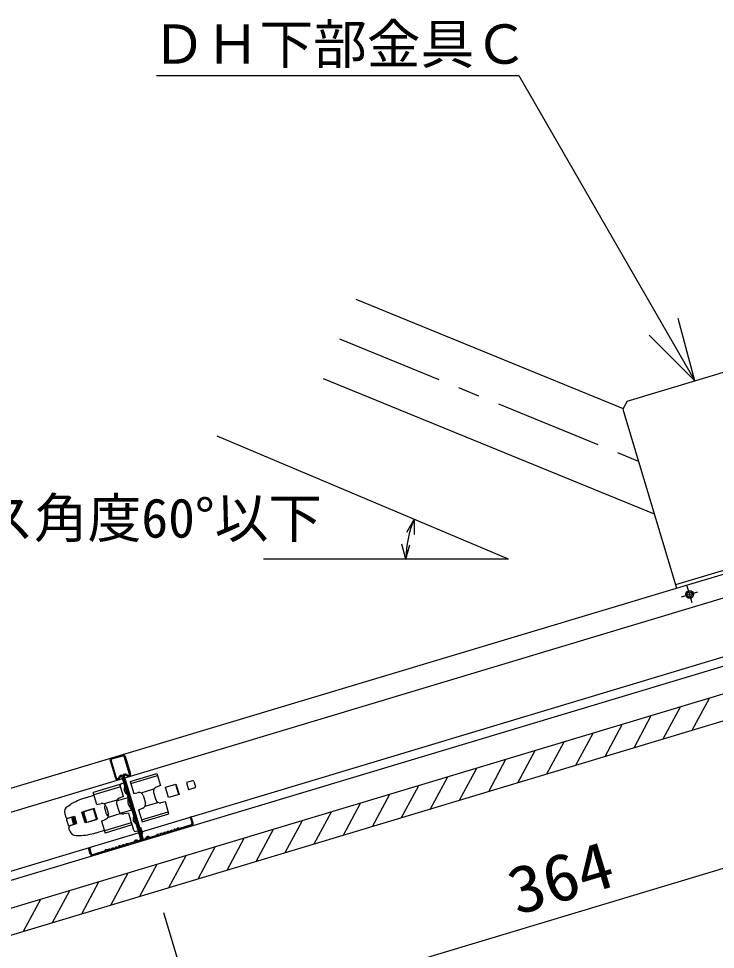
# Model space of a CAD drawing. Units: millimetres on the paper. Extents: x -204 to 206, y -141 to 144.
# Drawn here: x 38.04 to 70.51, y 17.71 to 61.05 of the extents above; entities that cross this region are included whole.
import ezdxf
from ezdxf.enums import TextEntityAlignment as Align

# ---------------------------------------------------------------- set-up
doc = ezdxf.new("R2010")
doc.units = ezdxf.units.MM
doc.linetypes.add('CHAIN1', pattern=[8, 5, -1, 1, -1])
for name, color, linetype in [('1-0_断面', 134, 'Continuous'), ('1-1_寸法', 134, 'Continuous'), ('1-2_文字', 134, 'Continuous'), ('1-3_ＤＨクロス', 134, 'Continuous')]:
    doc.layers.add(name, color=color, linetype=linetype)
doc.styles.add('ＭＳ ゴシック', font='')
doc.styles.get('ＭＳ ゴシック').set_extended_font_data('MS Gothic')

msp = doc.modelspace()

# ---------------------------------------------------------------- linework, layer by layer
at = {"layer": '1-0_断面'}
for p, q in [((-23.269, 1.305), (171.162, 59.739)), ((-23.269, 0.052), (171.508, 58.59)), ((66.39, 43.235), (83.398, 48.347)), ((53.748, 47.986), (66.206, 42.894)), ((52.235, 44.283), (67.656, 37.98)), ((66.39, 43.235), (66.189, 42.861)), ((66.189, 42.861), (68.693, 34.529)), ((75.351, 36.697), (68.647, 34.683)), ((68.693, 34.529), (75.856, 36.682)), ((-10.714, 9.558), (76.316, 35.714)), ((-23.269, 3.028), (80.944, 34.348)), ((-11.02, 10.573), (68.693, 34.529)), ((68.921, 34.118), (69.687, 34.348)), ((69.419, 33.85), (69.189, 34.616)), ((69.426, 27.91), (70.23, 29.405)), ((68.072, 27.503), (68.876, 28.998)), ((65.363, 26.689), (66.167, 28.184)), ((66.717, 27.096), (67.521, 28.591)), ((64.009, 26.282), (64.812, 27.777)), ((62.654, 25.875), (63.458, 27.37)), ((61.3, 25.468), (62.104, 26.963)), ((59.946, 25.061), (60.749, 26.556)), ((58.591, 24.654), (59.395, 26.149)), ((43.237, 25.525), (44.482, 25.899)), ((43.267, 25.426), (44.512, 25.8)), ((57.237, 24.247), (58.041, 25.742)), ((42.759, 25.381), (41.514, 25.007)), ((42.788, 25.282), (41.543, 24.908)), ((42.926, 24.823), (42.759, 25.381)), ((42.849, 25.426), (42.945, 25.455)), ((43.237, 25.525), (43.405, 24.966)), ((43.749, 24.994), (44.348, 25.174)), ((44.885, 25.255), (45.374, 25.401)), ((45.029, 24.776), (44.885, 25.255)), ((45.352, 25.395), (45.496, 24.916)), ((45.364, 25.398), (45.508, 24.92)), ((45.374, 25.401), (45.517, 24.923)), ((46.152, 25.557), (45.864, 25.471)), ((45.864, 25.471), (45.965, 25.135)), ((46.252, 25.222), (45.965, 25.135)), ((46.214, 25.523), (46.286, 25.284)), ((55.882, 23.84), (56.686, 25.335)), ((41.161, 24.762), (41.552, 24.879)), ((41.681, 24.448), (41.514, 25.007)), ((42.609, 24.623), (43.147, 24.784)), ((42.926, 24.823), (42.724, 24.742)), ((43.405, 24.966), (43.619, 25.011)), ((43.851, 24.873), (43.956, 24.524)), ((44.33, 25.016), (44.435, 24.668)), ((45.517, 24.923), (45.029, 24.776)), ((54.528, 23.433), (55.332, 24.928)), ((40.321, 24.363), (40.446, 24.44)), ((41.681, 24.448), (41.895, 24.493)), ((42.625, 24.656), (42.025, 24.476)), ((42.127, 24.354), (42.232, 24.006)), ((42.606, 24.498), (42.711, 24.15)), ((43.636, 24.2), (43.838, 24.281)), ((43.937, 24.367), (44.537, 24.547)), ((53.174, 23.026), (53.978, 24.521)), ((40.191, 24.021), (40.237, 23.868)), ((40.31, 23.801), (40.597, 23.888)), ((40.337, 23.815), (40.643, 23.907)), ((40.501, 23.859), (40.602, 23.524)), ((40.549, 23.873), (40.65, 23.538)), ((40.597, 23.888), (40.698, 23.552)), ((40.643, 23.907), (40.747, 23.562)), ((40.995, 24.091), (41.043, 24.105)), ((41.142, 23.602), (40.995, 24.091)), ((41.57, 24.263), (41.043, 24.105)), ((41.043, 24.105), (41.19, 23.617)), ((41.533, 24.247), (41.044, 24.1)), ((41.044, 24.1), (41.188, 23.621)), ((41.066, 24.107), (41.21, 23.628)), ((41.677, 23.768), (41.533, 24.247)), ((41.717, 23.775), (41.57, 24.263)), ((42.055, 24.247), (42.113, 24.056)), ((42.813, 24.029), (42.214, 23.849)), ((42.782, 24.048), (43.319, 24.21)), ((43.157, 24.056), (42.943, 24.012)), ((43.157, 24.056), (43.324, 23.498)), ((43.636, 24.2), (43.803, 23.642)), ((43.774, 23.741), (45.019, 24.115)), ((43.803, 23.642), (45.048, 24.016)), ((51.819, 22.619), (52.623, 24.113)), ((40.276, 23.739), (40.348, 23.499)), ((40.41, 23.466), (40.698, 23.552)), ((40.441, 23.47), (40.747, 23.562)), ((41.19, 23.617), (41.142, 23.602)), ((41.188, 23.621), (41.677, 23.768)), ((41.19, 23.617), (41.717, 23.775)), ((41.912, 23.682), (42.114, 23.763)), ((41.912, 23.682), (42.079, 23.124)), ((43.295, 23.597), (42.05, 23.223)), ((43.324, 23.498), (42.079, 23.124)), ((43.286, 23.625), (43.393, 23.271)), ((50.465, 22.212), (51.269, 23.706)), ((40.433, 23.217), (40.387, 23.37)), ((40.729, 23.004), (40.877, 23.008)), ((41.65, 23.134), (42.041, 23.251)), ((43.517, 23.204), (43.613, 23.233)), ((43.581, 23.338), (43.744, 23.387)), ((49.111, 21.805), (49.914, 23.299)), ((47.756, 21.398), (48.56, 22.892)), ((46.402, 20.991), (47.206, 22.485)), ((45.047, 20.584), (45.851, 22.078)), ((42.339, 19.77), (43.143, 21.264)), ((43.693, 20.177), (44.497, 21.671)), ((40.984, 19.363), (41.788, 20.857)), ((39.63, 18.956), (40.434, 20.45)), ((38.276, 18.548), (39.079, 20.043))]:
    msp.add_line(p, q, dxfattribs=at)
at = {"layer": '1-0_断面', "color": 2, "linetype": 'CHAIN1'}
msp.add_line((52.991, 46.134), (66.916, 40.443), dxfattribs=at)
at = {"layer": '1-0_断面'}
for points in [[(-23.269, 2.61), (78.665, 33.245), (171.056, 61.012)], [(44.482, 25.899), (44.65, 25.341), (44.447, 25.26)], [(45.048, 24.016), (44.881, 24.574), (44.667, 24.53)], [(43.668, 23.051), (43.83, 23.1), (43.744, 23.387)]]:
    msp.add_lwpolyline(points, dxfattribs=at)
for radius in [0.18, 0.12]:
    msp.add_circle((69.304, 34.233), radius, dxfattribs=at)
for centre, radius, start, end in [((42.878, 25.33), 0.1, 106.7275, 196.7275), ((43.247, 25.18), 0.29, 153.1247, 240.3303), ((44.522, 25.074), 0.2, 111.7275, 196.7275), ((46.166, 25.509), 0.05, 16.7275, 106.7275), ((46.238, 25.27), 0.05, 286.7275, 16.7275), ((42.024, 21.889), 3, 106.7275, 121.7275), ((42.798, 24.556), 0.2, 111.7275, 196.7275), ((43.733, 24.647), 0.603, 166.8647, 226.5903), ((43.66, 24.815), 0.2, 16.7275, 101.7275), ((40.479, 24.108), 0.3, 121.7275, 196.7275), ((41.936, 24.297), 0.2, 16.7275, 101.7275), ((42.247, 24.305), 0.2, 142.5042, 196.7275), ((43.764, 24.467), 0.2, 291.7275, 16.7275), ((44.626, 24.726), 0.2, 196.7275, 281.7275), ((40.314, 23.891), 0.08, 196.7275, 286.7275), ((42.304, 24.113), 0.2, 196.7275, 250.9507), ((42.04, 23.949), 0.2, 291.7275, 16.7275), ((42.902, 24.208), 0.2, 196.7275, 281.7275), ((43.664, 23.791), 0.29, 153.1247, 240.3303), ((40.324, 23.753), 0.05, 106.7275, 196.7275), ((40.396, 23.514), 0.05, 196.7275, 286.7275), ((40.464, 23.393), 0.08, 106.7275, 196.7275), ((40.72, 23.303), 0.3, 196.7275, 271.7275), ((40.786, 26.007), 3, 271.7275, 286.7275), ((43.488, 23.3), 0.1, 196.7275, 286.7275)]:
    msp.add_arc(centre, radius, start, end, dxfattribs=at)
at = {"layer": '1-1_寸法'}
for q in [(81.26, 24.609), (44.816, 19.405)]:
    msp.add_line((46.4, 14.133), q, dxfattribs=at)
at = {"layer": '1-2_文字'}
for p, q in [((44.462, 58.395), (61.343, 58.395)), ((69.548, 44.184), (67.426, 46.305)), ((60.868, 35.88), (47.299, 41.602)), ((56.466, 37.736), (56.112, 37.122)), ((56.466, 37.736), (56.466, 37.03)), ((56.091, 35.88), (55.904, 36.576)), ((56.091, 35.88), (56.27, 36.55)), ((60.868, 35.88), (49.447, 35.88))]:
    msp.add_line(p, q, dxfattribs=at)
msp.add_lwpolyline([(61.343, 58.395), (69.548, 44.184), (68.771, 47.082)], dxfattribs=at)
msp.add_arc((60.868, 35.88), 4.777, 157.1363, 179.9998, dxfattribs=at)
at = {"layer": '1-3_ＤＨクロス'}
for p, q in [((42.304, 26.494), (42.551, 25.671)), ((42.599, 25.685), (42.352, 26.509)), ((42.371, 26.619), (42.879, 26.771)), ((42.385, 26.571), (42.893, 26.723)), ((43.203, 25.866), (42.955, 26.69)), ((43.003, 26.704), (43.251, 25.881)), ((42.692, 25.678), (42.742, 25.77)), ((42.735, 25.652), (42.786, 25.747)), ((42.86, 25.739), (43.728, 22.85)), ((42.908, 25.754), (43.776, 22.864)), ((42.937, 25.655), (43.776, 22.864)), ((42.956, 25.768), (43.824, 22.879)), ((43.107, 25.764), (43.013, 25.815)), ((43.129, 25.809), (43.036, 25.859)), ((46.084, 23.871), (46.036, 23.857)), ((46.036, 23.857), (46.122, 23.569)), ((46.17, 23.584), (46.084, 23.871)), ((46.089, 23.507), (45.54, 23.342)), ((46.103, 23.459), (45.555, 23.294)), ((44.178, 22.933), (44.454, 23.016)), ((44.617, 23.065), (44.563, 23.048)), ((44.577, 23.001), (44.632, 23.017)), ((44.78, 23.114), (44.726, 23.097)), ((44.74, 23.05), (44.794, 23.066)), ((44.943, 23.163), (44.888, 23.146)), ((44.903, 23.098), (44.957, 23.115)), ((45.106, 23.212), (45.051, 23.195)), ((45.066, 23.147), (45.12, 23.164)), ((45.269, 23.261), (45.214, 23.244)), ((45.228, 23.196), (45.283, 23.213)), ((45.377, 23.293), (45.392, 23.298)), ((45.391, 23.245), (45.407, 23.25)), ((45.404, 23.307), (45.413, 23.324)), ((45.457, 23.301), (45.448, 23.284)), ((45.484, 23.309), (45.501, 23.3)), ((45.508, 23.353), (45.525, 23.344)), ((42.964, 22.568), (43.018, 22.584)), ((43.402, 22.7), (43.126, 22.617)), ((43.141, 22.569), (43.415, 22.651)), ((43.428, 22.722), (43.437, 22.745)), ((43.483, 22.725), (43.474, 22.702)), ((43.542, 22.742), (43.562, 22.729)), ((43.589, 22.771), (43.569, 22.784)), ((43.695, 22.788), (43.623, 22.766)), ((43.637, 22.718), (43.709, 22.74)), ((43.886, 22.845), (43.958, 22.867)), ((43.972, 22.819), (43.901, 22.797)), ((43.983, 22.889), (43.993, 22.911)), ((44.039, 22.892), (44.029, 22.869)), ((44.097, 22.909), (44.118, 22.896)), ((44.145, 22.938), (44.125, 22.951)), ((44.469, 22.968), (44.194, 22.885)), ((41.295, 22.432), (41.343, 22.446)), ((41.382, 22.145), (41.295, 22.432)), ((41.343, 22.446), (41.43, 22.159)), ((41.492, 22.126), (42.04, 22.29)), ((41.506, 22.078), (42.055, 22.243)), ((42.061, 22.317), (42.052, 22.3)), ((42.105, 22.293), (42.096, 22.276)), ((42.133, 22.302), (42.15, 22.292)), ((42.173, 22.336), (42.156, 22.346)), ((42.204, 22.34), (42.188, 22.335)), ((42.218, 22.292), (42.203, 22.287)), ((42.312, 22.372), (42.367, 22.388)), ((42.327, 22.324), (42.381, 22.341)), ((42.475, 22.421), (42.53, 22.437)), ((42.544, 22.39), (42.489, 22.373)), ((42.638, 22.47), (42.692, 22.486)), ((42.707, 22.438), (42.652, 22.422)), ((42.801, 22.519), (42.855, 22.535)), ((42.815, 22.471), (42.87, 22.487)), ((43.032, 22.536), (42.978, 22.52))]:
    msp.add_line(p, q, dxfattribs=at)
for centre, radius, start, end in [((42.4, 26.523), 0.1, 106.7275, 196.7275), ((42.4, 26.523), 0.05, 106.7275, 196.7275), ((42.907, 26.675), 0.1, 16.7275, 106.7275), ((42.907, 26.675), 0.05, 16.7275, 106.7275), ((42.647, 25.699), 0.1, 196.7275, 331.7275), ((42.647, 25.699), 0.05, 196.7275, 334.5754), ((42.821, 25.728), 0.09, 16.7275, 151.7275), ((42.821, 25.728), 0.04, 16.7275, 151.7275), ((42.994, 25.779), 0.09, 61.7275, 196.7275), ((42.994, 25.779), 0.04, 61.7275, 196.7275), ((43.155, 25.852), 0.1, 241.7275, 16.7275), ((43.155, 25.852), 0.05, 238.8795, 16.7275), ((46.074, 23.555), 0.05, 286.7275, 16.7275), ((46.074, 23.555), 0.1, 286.7275, 16.7275), ((44.449, 23.035), 0.02, 286.7275, 325.6699), ((44.523, 22.984), 0.07, 67.785, 145.6699), ((44.449, 23.035), 0.07, 286.7275, 325.6699), ((44.523, 22.984), 0.02, 69.8576, 145.6699), ((44.557, 23.068), 0.07, 247.785, 286.7275), ((44.557, 23.068), 0.02, 247.785, 286.7275), ((44.612, 23.084), 0.02, 286.7275, 325.6699), ((44.686, 23.033), 0.07, 67.785, 145.6699), ((44.612, 23.084), 0.07, 286.7275, 325.6699), ((44.686, 23.033), 0.02, 69.8576, 145.6699), ((44.72, 23.117), 0.07, 247.785, 286.7275), ((44.72, 23.117), 0.02, 247.785, 286.7275), ((44.774, 23.133), 0.02, 286.7275, 325.6699), ((44.849, 23.082), 0.07, 67.785, 145.6699), ((44.774, 23.133), 0.07, 286.7275, 325.6699), ((44.849, 23.082), 0.02, 69.8576, 145.6699), ((44.883, 23.166), 0.07, 247.785, 286.7275), ((44.883, 23.166), 0.02, 247.785, 286.7275), ((44.937, 23.182), 0.02, 286.7275, 325.6699), ((45.011, 23.131), 0.07, 67.785, 145.6699), ((44.937, 23.182), 0.07, 286.7275, 325.6699), ((45.011, 23.131), 0.02, 69.8576, 145.6699), ((45.045, 23.214), 0.07, 247.785, 286.7275), ((45.045, 23.214), 0.02, 247.785, 286.7275), ((45.1, 23.231), 0.02, 286.7275, 325.6699), ((45.174, 23.18), 0.07, 67.785, 145.6699), ((45.1, 23.231), 0.07, 286.7275, 325.6699), ((45.174, 23.18), 0.02, 69.8576, 145.6699), ((45.208, 23.263), 0.07, 247.785, 286.7275), ((45.208, 23.263), 0.02, 247.785, 286.7275), ((45.263, 23.28), 0.02, 286.7275, 325.6699), ((45.337, 23.229), 0.07, 67.785, 145.6699), ((45.263, 23.28), 0.07, 286.7275, 325.6699), ((45.337, 23.229), 0.02, 67.785, 143.5974), ((45.371, 23.312), 0.07, 247.785, 286.7275), ((45.371, 23.312), 0.02, 247.785, 286.7275), ((45.387, 23.317), 0.02, 286.7275, 331.7275), ((45.387, 23.317), 0.07, 286.7275, 331.7275), ((45.475, 23.291), 0.07, 61.7275, 151.7275), ((45.475, 23.291), 0.02, 61.7275, 151.7275), ((45.535, 23.361), 0.07, 241.7275, 286.7275), ((45.535, 23.361), 0.02, 241.7275, 286.7275), ((42.849, 22.554), 0.02, 286.7275, 325.6699), ((42.924, 22.504), 0.07, 67.785, 145.6699), ((42.958, 22.587), 0.02, 247.785, 286.7275), ((43.012, 22.603), 0.02, 286.7275, 325.6699), ((43.087, 22.553), 0.07, 67.785, 145.6699), ((43.012, 22.603), 0.07, 286.7275, 325.6699), ((43.087, 22.553), 0.02, 67.785, 143.5974), ((43.121, 22.636), 0.07, 247.785, 286.7275), ((43.121, 22.636), 0.02, 247.785, 286.7275), ((43.391, 22.738), 0.04, 286.7275, 336.7275), ((43.391, 22.738), 0.09, 286.7275, 336.7275), ((43.52, 22.709), 0.09, 56.7275, 156.7275), ((43.52, 22.709), 0.04, 56.7275, 156.7275), ((43.611, 22.804), 0.09, 236.7275, 286.7275), ((43.611, 22.804), 0.04, 236.7275, 286.7275), ((43.68, 22.835), 0.05, 286.7275, 16.7275), ((43.68, 22.835), 0.1, 286.7275, 16.7275), ((43.872, 22.893), 0.1, 196.7275, 286.7275), ((43.872, 22.893), 0.05, 196.7275, 286.7275), ((43.946, 22.905), 0.04, 286.7275, 336.7275), ((43.946, 22.905), 0.09, 286.7275, 336.7275), ((44.075, 22.876), 0.09, 56.7275, 156.7275), ((44.075, 22.876), 0.04, 56.7275, 156.7275), ((44.167, 22.971), 0.09, 236.7275, 286.7275), ((44.167, 22.971), 0.04, 236.7275, 286.7275), ((41.478, 22.173), 0.1, 196.7275, 286.7275), ((41.478, 22.173), 0.05, 196.7275, 286.7275), ((42.035, 22.31), 0.02, 286.7275, 331.7275), ((42.035, 22.31), 0.07, 286.7275, 331.7275), ((42.123, 22.284), 0.07, 61.7275, 151.7275), ((42.123, 22.284), 0.02, 61.7275, 151.7275), ((42.183, 22.354), 0.07, 241.7275, 286.7275), ((42.183, 22.354), 0.02, 241.7275, 286.7275), ((42.198, 22.359), 0.02, 286.7275, 325.6699), ((42.272, 22.308), 0.07, 67.785, 145.6699), ((42.198, 22.359), 0.07, 286.7275, 325.6699), ((42.272, 22.308), 0.02, 69.8576, 145.6699), ((42.307, 22.391), 0.07, 247.785, 286.7275), ((42.307, 22.391), 0.02, 247.785, 286.7275), ((42.361, 22.408), 0.02, 286.7275, 325.6699), ((42.435, 22.357), 0.07, 67.785, 145.6699), ((42.361, 22.408), 0.07, 286.7275, 325.6699), ((42.435, 22.357), 0.02, 67.785, 143.5974), ((42.469, 22.44), 0.07, 247.785, 286.7275), ((42.469, 22.44), 0.02, 247.785, 286.7275), ((42.524, 22.457), 0.02, 286.7275, 325.6699), ((42.598, 22.406), 0.07, 67.785, 145.6699), ((42.524, 22.457), 0.07, 286.7275, 325.6699), ((42.598, 22.406), 0.02, 67.785, 143.5974), ((42.632, 22.489), 0.07, 247.785, 286.7275), ((42.632, 22.489), 0.02, 247.785, 286.7275), ((42.687, 22.505), 0.02, 286.7275, 325.6699), ((42.761, 22.455), 0.07, 67.785, 145.6699), ((42.687, 22.505), 0.07, 286.7275, 325.6699), ((42.761, 22.455), 0.02, 67.785, 143.5974), ((42.795, 22.538), 0.07, 247.785, 286.7275), ((42.795, 22.538), 0.02, 247.785, 286.7275), ((42.849, 22.554), 0.07, 286.7275, 325.6699), ((42.924, 22.504), 0.02, 67.785, 143.5974), ((42.958, 22.587), 0.07, 247.785, 286.7275)]:
    msp.add_arc(centre, radius, start, end, dxfattribs=at)

# ---------------------------------------------------------------- texts
at = {"layer": '1-1_寸法', "style": 'ＭＳ ゴシック', "width": 1.1}
msp.add_text('364', height=2.199, rotation=16.727, dxfattribs=at).set_placement((61.436, 18.651), align=Align.BOTTOM_LEFT)
at = {"layer": '1-2_文字', "style": 'ＭＳ ゴシック'}
for s, p in [('ＤＨ下部金具Ｃ', (44.267, 58.395)), ('ブレース角度60°以下', (28.761, 36.329))]:
    msp.add_text(s, height=1.833, dxfattribs=at).set_placement(p, align=Align.BOTTOM_LEFT)

doc.saveas('drawing.dxf')
